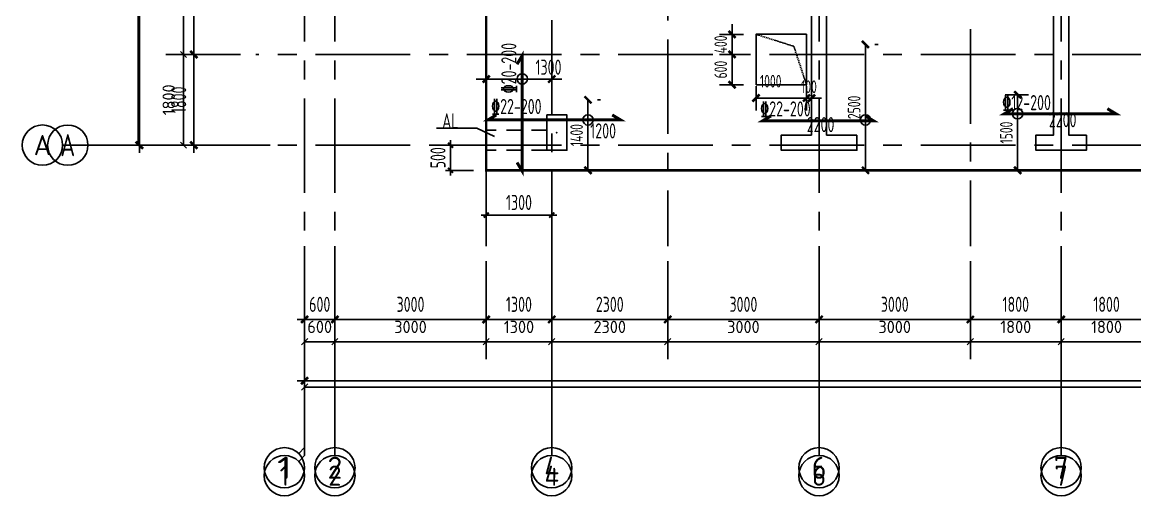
# Model space of a CAD drawing. Extents: x 627893 to 789462, y -407363 to 145317.
# Drawn here: x 668837 to 690894, y 109554 to 118953 of the extents above; entities that cross this region are included whole.
import ezdxf
from ezdxf.enums import TextEntityAlignment as Align

# ---------------------------------------------------------------- set-up
doc = ezdxf.new("R2010")
doc.units = 0
doc.header["$LTSCALE"] = 100
for name, pattern in [('3', [5, 3, -2]), ('CENTER', [2, 1.25, -0.25, 0.25, -0.25]), ('DASH', [0.35, 0.25, -0.1])]:
    doc.linetypes.add(name, pattern=pattern)
doc.layers.get('0').update_dxf_attribs({"linetype": 'CONTINUOUS'})
doc.layers.get('Defpoints').update_dxf_attribs({"linetype": 'CONTINUOUS'})
for name, color, linetype in [('1508', 2, 'CONTINUOUS'), ('451', 7, 'CONTINUOUS'), ('AXIS', 3, 'CONTINUOUS'), ('AXIS_TEXT', 7, 'CONTINUOUS'), ('DIM', 3, 'CONTINUOUS'), ('dim-wall', 7, 'CONTINUOUS'), ('JSK', 4, 'CONTINUOUS'), ('PAXIS', 253, 'CENTER'), ('PUB_DIM', 3, 'CONTINUOUS'), ('Z-TEXT', 2, 'CONTINUOUS'), ('板底钢筋', 24, 'CONTINUOUS'), ('柱', 2, 'CONTINUOUS'), ('梁虚线', 134, '3'), ('砼墙', 3, 'CONTINUOUS'), ('重心计算', 7, 'CONTINUOUS')]:
    doc.layers.add(name, color=color, linetype=linetype)
doc.styles.add('_TCH_AXIS', font='tssdeng.shx', dxfattribs={"width": 0.7, "bigfont": 'tssdchn.shx'})
doc.styles.add('CADReader_TextStyle', font='tssdeng.shx', dxfattribs={"height": 0.2, "bigfont": 'gbcbig.shx'})
doc.styles.add('COMPLEX', font='tssdeng.shx', dxfattribs={"width": 0.7, "bigfont": 'tssdchn.shx'})
doc.styles.add('dim_font', font='tssdeng.shx', dxfattribs={"width": 0.7, "bigfont": 'tssdchn.shx'})
doc.styles.get("Standard").update_dxf_attribs({"font": 'tssdeng.shx', "width": 0.7, "bigfont": 'tssdchn.shx'})
doc.styles.add('TSSD_Dimension', font='Tssdeng.shx', dxfattribs={"width": 0.7, "bigfont": 'tssdchn.shx'})
doc.dimstyles.new('DIMN', dxfattribs={"dimtxt": 300, "dimasz": 1, "dimexe": 250, "dimexo": 300, "dimgap": 150, "dimtad": 1, "dimdec": 0, "dimzin": 0, "dimdsep": 46, "dimtxsty": 'dim_font', "dimblk": '_DIMX', "dimcen": 0.09, "dimclrt": 7, "dimadec": 0, "dimazin": 0, "dimtfac": 1, "dimtdec": 0, "dimtix": 1, "dimtmove": 2, "dimatfit": 3, "dimldrblk": '_DIMX', "dimfxl": 250, "dimtolj": 1, "dimtzin": 0, "dimarcsym": 0})
doc.dimstyles.new('TSSD_100_100', dxfattribs={"dimtxt": 300, "dimasz": 100, "dimexe": 100, "dimexo": 250, "dimgap": 100, "dimtad": 1, "dimdec": 0, "dimzin": 0, "dimdsep": 46, "dimtxsty": 'TSSD_Dimension', "dimblk": 'ARCHTICK', "dimcen": 0, "dimdle": 100, "dimclrt": 7, "dimadec": 0, "dimazin": 0, "dimtfac": 1, "dimtdec": 0, "dimtix": 1, "dimtmove": 2, "dimatfit": 3, "dimfxl": 1, "dimtolj": 1, "dimtzin": 0, "dimarcsym": 0})
doc.dimstyles.new('TSSD_100_100$0', dxfattribs={"dimtxt": 300, "dimasz": 100, "dimexe": 250, "dimexo": 250, "dimgap": 100, "dimtad": 1, "dimdec": 0, "dimzin": 0, "dimdsep": 46, "dimtxsty": 'TSSD_Dimension', "dimblk": '_TSDBK', "dimblk1": '_TSDBK', "dimblk2": '_TSDBK', "dimsah": 1, "dimcen": 0, "dimclrt": 7, "dimadec": 0, "dimazin": 0, "dimtfac": 1, "dimtdec": 0, "dimtix": 1, "dimtmove": 2, "dimatfit": 3, "dimldrblk": '_TSDBK', "dimfxl": 1, "dimtolj": 1, "dimtzin": 0, "dimarcsym": 0})

# ---------------------------------------------------------------- blocks, each defined once
blk = doc.blocks.new('_TSDBK')
blk.add_line((-1, 0), (0, 0))
at = {"const_width": 0.5}
blk.add_lwpolyline([(-0.7, -0.7), (0.7, 0.7)], dxfattribs=at)
blk = doc.blocks.new('*D11')
at = {"layer": 'Defpoints', "color": 0}
for p in [(689039, 117513), (688572, 116013), (689039, 116013)]:
    blk.add_point(p, dxfattribs=at)
at = {"layer": 'dim-wall', "color": 0, "lineweight": -2}
for p, q in [((688789, 117513), (688322, 117513)), ((688572, 117413), (688572, 116113)), ((688789, 116013), (688322, 116013))]:
    blk.add_line(p, q, dxfattribs=at)
at = {"layer": 'dim-wall', "color": 0, "lineweight": -2, "xscale": 100, "yscale": 100, "zscale": 100}
for p, rotation in [((688572, 117513), 90), ((688572, 116013), 270)]:
    blk.add_blockref('_TSDBK', p, dxfattribs=dict(at, rotation=rotation))
at = {"layer": 'dim-wall', "color": 7, "insert": (688347, 116763), "char_height": 250, "attachment_point": 5, "rotation": 90, "style": 'TSSD_Dimension'}
blk.add_mtext('\\A1;1500', dxfattribs=at)
blk = doc.blocks.new('*D12')
at = {"layer": 'Defpoints', "color": 0}
for p in [(685491, 118513), (685555, 118513), (685491, 116013)]:
    blk.add_point(p, dxfattribs=at)
at = {"layer": 'dim-wall', "color": 0, "lineweight": -2}
for p, q in [((685741, 118513), (685805, 118513)), ((685555, 116113), (685555, 118413)), ((685741, 116013), (685805, 116013))]:
    blk.add_line(p, q, dxfattribs=at)
at = {"layer": 'dim-wall', "color": 0, "lineweight": -2, "xscale": 100, "yscale": 100, "zscale": 100}
for p, rotation in [((685555, 118513), 90), ((685555, 116013), 270)]:
    blk.add_blockref('_TSDBK', p, dxfattribs=dict(at, rotation=rotation))
at = {"layer": 'dim-wall', "color": 7, "insert": (685330, 117263), "char_height": 250, "attachment_point": 5, "rotation": 90, "style": 'TSSD_Dimension'}
blk.add_mtext('\\A1;2500', dxfattribs=at)
blk = doc.blocks.new('*D13')
at = {"layer": 'Defpoints', "color": 0}
for p in [(679989, 117413), (680053, 117413), (679989, 116013)]:
    blk.add_point(p, dxfattribs=at)
at = {"layer": 'dim-wall', "color": 0, "lineweight": -2}
for p, q in [((680239, 117413), (680303, 117413)), ((680053, 116113), (680053, 117313)), ((680239, 116013), (680303, 116013))]:
    blk.add_line(p, q, dxfattribs=at)
at = {"layer": 'dim-wall', "color": 0, "lineweight": -2, "xscale": 100, "yscale": 100, "zscale": 100}
for p, rotation in [((680053, 117413), 90), ((680053, 116013), 270)]:
    blk.add_blockref('_TSDBK', p, dxfattribs=dict(at, rotation=rotation))
at = {"layer": 'dim-wall', "color": 7, "insert": (679828, 116713), "char_height": 250, "attachment_point": 5, "rotation": 90, "style": 'TSSD_Dimension'}
blk.add_mtext('\\A1;1400', dxfattribs=at)
blk = doc.blocks.new('_ArchTick')
at = {"color": 0, "linetype": 'ByBlock', "const_width": 0.4}
blk.add_lwpolyline([(-0.5, -0.5), (0.5, 0.5)], dxfattribs=at)
blk = doc.blocks.new('*D36')
at = {"layer": 'Defpoints', "color": 0}
for p in [(678035, 116013), (679335, 116013), (679335, 115125)]:
    blk.add_point(p, dxfattribs=at)
at = {"layer": 'DIM', "color": 0, "lineweight": -2}
for p, q in [((678035, 115763), (678035, 115025)), ((679335, 115763), (679335, 115025)), ((677935, 115125), (679435, 115125))]:
    blk.add_line(p, q, dxfattribs=at)
at = {"layer": 'DIM', "color": 0, "lineweight": -2, "xscale": 100, "yscale": 100, "zscale": 100, "rotation": 180}
blk.add_blockref('_ArchTick', (678035, 115125), dxfattribs=at)
at = {"layer": 'DIM', "color": 0, "lineweight": -2, "xscale": 100, "yscale": 100, "zscale": 100}
blk.add_blockref('_ArchTick', (679335, 115125), dxfattribs=at)
at = {"layer": 'DIM', "color": 7, "insert": (678685, 115375), "char_height": 300, "attachment_point": 5, "style": 'TSSD_Dimension'}
blk.add_mtext('\\A1;1300', dxfattribs=at)
blk = doc.blocks.new('*D37')
at = {"layer": 'Defpoints', "color": 0}
for p in [(678035, 116513), (677329, 116013), (678035, 116013)]:
    blk.add_point(p, dxfattribs=at)
at = {"layer": 'DIM', "color": 0, "lineweight": -2}
for p, q in [((677785, 116513), (677229, 116513)), ((677329, 116513), (677329, 116613)), ((677329, 116513), (677329, 116013)), ((677785, 116013), (677229, 116013)), ((677329, 116013), (677329, 115913))]:
    blk.add_line(p, q, dxfattribs=at)
at = {"layer": 'DIM', "color": 0, "lineweight": -2, "xscale": 100, "yscale": 100, "zscale": 100}
for p, rotation in [((677329, 116513), 270), ((677329, 116013), 90)]:
    blk.add_blockref('_ArchTick', p, dxfattribs=dict(at, rotation=rotation))
at = {"layer": 'DIM', "color": 7, "insert": (677079, 116263), "char_height": 300, "attachment_point": 5, "rotation": 90, "style": 'TSSD_Dimension'}
blk.add_mtext('\\A1;500', dxfattribs=at)
blk = doc.blocks.new('*D43')
at = {"layer": 'Defpoints', "color": 0}
for p in [(684385, 117934), (684485, 117934), (684385, 117448)]:
    blk.add_point(p, dxfattribs=at)
at = {"layer": 'dim-wall', "color": 0, "lineweight": -2}
for p, q in [((684385, 117684), (684385, 117198)), ((684485, 117684), (684485, 117198)), ((684285, 117448), (684185, 117448)), ((684485, 117448), (684385, 117448)), ((684585, 117448), (684685, 117448))]:
    blk.add_line(p, q, dxfattribs=at)
at = {"layer": 'dim-wall', "color": 0, "lineweight": -2, "xscale": 100, "yscale": 100, "zscale": 100}
blk.add_blockref('_TSDBK', (684385, 117448), dxfattribs=at)
at = {"layer": 'dim-wall', "color": 0, "lineweight": -2, "xscale": 100, "yscale": 100, "zscale": 100, "rotation": 180}
blk.add_blockref('_TSDBK', (684485, 117448), dxfattribs=at)
at = {"layer": 'dim-wall', "color": 7, "insert": (684435, 117673), "char_height": 250, "attachment_point": 5, "style": 'TSSD_Dimension'}
blk.add_mtext('\\A1;100', dxfattribs=at)
blk = doc.blocks.new('*D44')
at = {"layer": 'Defpoints', "color": 0}
for p in [(683385, 117934), (684385, 117934), (683385, 117448)]:
    blk.add_point(p, dxfattribs=at)
at = {"layer": 'dim-wall', "color": 0, "lineweight": -2}
for p, q in [((683385, 117684), (683385, 117198)), ((684385, 117684), (684385, 117198)), ((684285, 117448), (683485, 117448))]:
    blk.add_line(p, q, dxfattribs=at)
at = {"layer": 'dim-wall', "color": 0, "lineweight": -2, "xscale": 100, "yscale": 100, "zscale": 100, "rotation": 180}
blk.add_blockref('_TSDBK', (683385, 117448), dxfattribs=at)
at = {"layer": 'dim-wall', "color": 0, "lineweight": -2, "xscale": 100, "yscale": 100, "zscale": 100}
blk.add_blockref('_TSDBK', (684385, 117448), dxfattribs=at)
at = {"layer": 'dim-wall', "color": 7, "insert": (683676, 117782), "char_height": 250, "attachment_point": 5, "style": 'TSSD_Dimension'}
blk.add_mtext('\\A1;1000', dxfattribs=at)
blk = doc.blocks.new('*D45')
at = {"layer": 'Defpoints', "color": 0}
for p in [(683385, 118712), (682910, 118313), (683385, 118313)]:
    blk.add_point(p, dxfattribs=at)
at = {"layer": 'dim-wall', "color": 0, "lineweight": -2}
for p, q in [((682910, 118812), (682910, 118912)), ((683135, 118712), (682660, 118712)), ((682910, 118712), (682910, 118313)), ((683135, 118313), (682660, 118313)), ((682910, 118213), (682910, 118113))]:
    blk.add_line(p, q, dxfattribs=at)
at = {"layer": 'dim-wall', "color": 0, "lineweight": -2, "xscale": 100, "yscale": 100, "zscale": 100}
for p, rotation in [((682910, 118712), 270), ((682910, 118313), 90)]:
    blk.add_blockref('_TSDBK', p, dxfattribs=dict(at, rotation=rotation))
at = {"layer": 'dim-wall', "color": 7, "insert": (682685, 118512), "char_height": 250, "attachment_point": 5, "rotation": 90, "style": 'TSSD_Dimension'}
blk.add_mtext('\\A1;400', dxfattribs=at)
blk = doc.blocks.new('*D83')
at = {"layer": 'Defpoints', "color": 0}
for p in [(678035, 117926), (679335, 117926), (679335, 117824)]:
    blk.add_point(p, dxfattribs=at)
at = {"layer": 'dim-wall', "color": 0, "lineweight": -2}
for p, q in [((677935, 117824), (677835, 117824)), ((678035, 117824), (679335, 117824)), ((679435, 117824), (679535, 117824)), ((678035, 117676), (678035, 117574)), ((679335, 117676), (679335, 117574))]:
    blk.add_line(p, q, dxfattribs=at)
at = {"layer": 'dim-wall', "color": 0, "lineweight": -2, "xscale": 100, "yscale": 100, "zscale": 100}
blk.add_blockref('_TSDBK', (678035, 117824), dxfattribs=at)
at = {"layer": 'dim-wall', "color": 0, "lineweight": -2, "xscale": 100, "yscale": 100, "zscale": 100, "rotation": 180}
blk.add_blockref('_TSDBK', (679335, 117824), dxfattribs=at)
at = {"layer": 'dim-wall', "color": 7, "insert": (679270, 118060), "char_height": 300, "attachment_point": 5, "style": 'TSSD_Dimension'}
blk.add_mtext('\\A1;1300', dxfattribs=at)
blk = doc.blocks.new('*D84')
at = {"layer": 'Defpoints', "color": 0}
for p in [(683385, 118313), (682910, 117712), (683385, 117712)]:
    blk.add_point(p, dxfattribs=at)
at = {"layer": 'dim-wall', "color": 0, "lineweight": -2}
for p, q in [((683135, 118313), (682660, 118313)), ((682910, 118213), (682910, 117812)), ((683135, 117712), (682660, 117712))]:
    blk.add_line(p, q, dxfattribs=at)
at = {"layer": 'dim-wall', "color": 0, "lineweight": -2, "xscale": 100, "yscale": 100, "zscale": 100}
for p, rotation in [((682910, 118313), 90), ((682910, 117712), 270)]:
    blk.add_blockref('_TSDBK', p, dxfattribs=dict(at, rotation=rotation))
at = {"layer": 'dim-wall', "color": 7, "insert": (682685, 118012), "char_height": 250, "attachment_point": 5, "rotation": 90, "style": 'TSSD_Dimension'}
blk.add_mtext('\\A1;600', dxfattribs=at)
blk = doc.blocks.new('_AXISO')
blk.add_circle((0, 0), 0.5)
at = {"layer": 'AXIS_TEXT', "style": 'COMPLEX', "width": 1.041667}
blk.add_attdef('A', text='', height=0.56, dxfattribs=at).set_placement((-0.25, -0.28), (0.25, -0.28), align=Align.FIT)
blk = doc.blocks.new('_DIMX')
blk.add_line((-150, 0), (150, 0))
at = {"const_width": 50}
blk.add_lwpolyline([(-70, -70), (70, 70)], dxfattribs=at)
blk = doc.blocks.new('*D1017')
at = {"layer": 'Defpoints', "color": 0}
for p in [(673467, 121613), (672239, 118313), (673467, 118313)]:
    blk.add_point(p, dxfattribs=at)
at = {"layer": 'PUB_DIM', "color": 0, "lineweight": -2}
for p, q in [((673167, 121613), (671989, 121613)), ((672239, 121612), (672239, 118314)), ((673167, 118313), (671989, 118313))]:
    blk.add_line(p, q, dxfattribs=at)
for p, rotation in [((672239, 121613), 90), ((672239, 118313), 270)]:
    blk.add_blockref('_DIMX', p, dxfattribs=dict(at, rotation=rotation))
at = {"layer": 'PUB_DIM', "color": 7, "insert": (671939, 119963), "char_height": 300, "attachment_point": 5, "rotation": 90, "style": 'dim_font'}
blk.add_mtext('\\A1;3300', dxfattribs=at)
blk = doc.blocks.new('*D1018')
at = {"layer": 'Defpoints', "color": 0}
for p in [(673467, 118313), (672239, 116513), (673467, 116513)]:
    blk.add_point(p, dxfattribs=at)
at = {"layer": 'PUB_DIM', "color": 0, "lineweight": -2}
for p, q in [((673167, 118313), (671989, 118313)), ((672239, 118312), (672239, 116514)), ((673167, 116513), (671989, 116513))]:
    blk.add_line(p, q, dxfattribs=at)
for p, rotation in [((672239, 118313), 90), ((672239, 116513), 270)]:
    blk.add_blockref('_DIMX', p, dxfattribs=dict(at, rotation=rotation))
at = {"layer": 'PUB_DIM', "color": 7, "insert": (671939, 117413), "char_height": 300, "attachment_point": 5, "rotation": 90, "style": 'dim_font'}
blk.add_mtext('\\A1;1800', dxfattribs=at)
blk = doc.blocks.new('*D1019')
at = {"layer": 'Defpoints', "color": 0}
for p in [(671161, 130813), (671161, 116513), (671161, 116513)]:
    blk.add_point(p, dxfattribs=at)
at = {"layer": 'PUB_DIM', "color": 0, "lineweight": -2}
for p, q in [((670861, 130813), (670911, 130813)), ((671161, 130812), (671161, 116514)), ((670861, 116513), (670911, 116513))]:
    blk.add_line(p, q, dxfattribs=at)
for p, rotation in [((671161, 130813), 90), ((671161, 116513), 270)]:
    blk.add_blockref('_DIMX', p, dxfattribs=dict(at, rotation=rotation))
at = {"layer": 'PUB_DIM', "color": 7, "insert": (670861, 123663), "char_height": 300, "attachment_point": 5, "rotation": 90, "style": 'dim_font'}
blk.add_mtext('\\A1;14300', dxfattribs=at)
blk = doc.blocks.new('*D1020')
at = {"layer": 'Defpoints', "color": 0}
for p in [(674435, 114511), (675035, 114511), (675035, 113054)]:
    blk.add_point(p, dxfattribs=at)
at = {"layer": 'PUB_DIM', "color": 0, "lineweight": -2}
for p, q in [((674435, 114211), (674435, 112804)), ((675035, 114211), (675035, 112804)), ((674434, 113054), (674433, 113054)), ((674435, 113054), (675035, 113054)), ((675036, 113054), (675037, 113054))]:
    blk.add_line(p, q, dxfattribs=at)
blk.add_blockref('_DIMX', (674435, 113054), dxfattribs=at)
at = {"layer": 'PUB_DIM', "color": 0, "lineweight": -2, "rotation": 180}
blk.add_blockref('_DIMX', (675035, 113054), dxfattribs=at)
at = {"layer": 'PUB_DIM', "color": 7, "insert": (674735, 113354), "char_height": 300, "attachment_point": 5, "style": 'dim_font'}
blk.add_mtext('\\A1;600', dxfattribs=at)

msp = doc.modelspace()

# ---------------------------------------------------------------- linework, layer by layer
at = {"layer": '1508', "const_width": 50}
msp.add_lwpolyline([(715734.5, 129412.5), (712034.5, 129412.5), (712034.5, 125162.5), (703284.5, 125162.5), (703284.5, 129212.5), (694784.5, 129212.5), (694784.5, 125162.5), (686034.5, 125162.5), (686034.5, 129412.5), (682334.5, 129412.5), (682334.5, 131312.5), (678734.5, 131312.5), (678734.5, 130512.5), (673934.5, 130512.5), (673934.5, 130512.5), (673934.5, 130512.5), (673934.5, 121112.5), (673934.5, 121112.5), (673934.5, 121112.5), (678034.5, 121112.5), (678034.5, 116012.5), (720034.5, 116012.5)], dxfattribs=at)
at = {"layer": '451'}
for centre in [(678751, 117826.8), (688571.7, 117136.9), (680053.4, 117012.9), (685554.9, 117012.9)]:
    msp.add_circle(centre, 102.2, dxfattribs=at)
at = {"layer": 'AXIS'}
for p, q in [((670139.7, 116512.9), (673466.9, 116512.9)), ((674434.5, 114510.6), (674434.5, 110510.6)), ((675034.5, 114510.6), (675034.5, 110510.6)), ((679334.5, 114510.6), (679334.5, 110510.6)), ((684634.5, 114510.6), (684634.5, 110510.6)), ((689434.5, 114510.6), (689434.5, 110510.6)), ((674434.5, 110510.6), (674317.4, 110393.4))]:
    msp.add_line(p, q, dxfattribs=at)
at = {"layer": 'AXIS', "linetype": 'Continuous'}
for points in [[(669636.9, 116513.8), (673636.9, 116513.8)], [(674317.4, 110237.3), (674434.6, 110354.5), (674434.6, 114354.5)], [(675034.6, 110354.5), (675034.6, 114354.5)], [(679334.6, 110354.5), (679334.6, 114354.5)], [(684634.6, 110354.5), (684634.6, 114354.5)], [(689434.6, 110354.5), (689434.6, 114354.5)]]:
    msp.add_lwpolyline(points, dxfattribs=at)
for centre in [(669236.9, 116513.8), (674034.5, 109954.5), (675034.5, 109954.5), (679334.5, 109954.5), (684634.5, 109954.5), (689434.5, 109954.5)]:
    msp.add_circle(centre, 400, dxfattribs=at)
at = {"layer": 'JSK'}
msp.add_lwpolyline([(683384.5, 117712.5), (684384.5, 117712.5), (684384.5, 118712.5), (683384.5, 118712.5)], close=True, dxfattribs=at)
at = {"layer": 'JSK', "linetype": 'DASH'}
msp.add_lwpolyline([(684384.5, 117712.5), (684134.8, 118474.5), (683384.5, 118712.5)], dxfattribs=at)
at = {"layer": 'PAXIS', "ltscale": 15}
for points in [[(674434.5, 132441.9), (674434.5, 114510.6)], [(675034.5, 132441.9), (675034.5, 114510.6)], [(684634.5, 132441.9), (684634.5, 114510.6)], [(689434.5, 132441.9), (689434.5, 114510.6)], [(687634.5, 130812.9), (687634.5, 114510.6)], [(678034.5, 124996.5), (678034.5, 114510.6)], [(679334.5, 124996.5), (679334.5, 114510.6)], [(681634.5, 121612.9), (681634.5, 114510.6)], [(724528.6, 118312.9), (673466.9, 118312.9)], [(724528.6, 116512.9), (673466.9, 116512.9)]]:
    msp.add_lwpolyline(points, dxfattribs=at)
at = {"layer": 'PUB_DIM', "linetype": 'Continuous'}
for points in [[(673753.3, 130812.5), (671134.6, 130812.5), (671134.6, 116512.5), (673753.3, 116512.5)], [(673636.9, 130812.5), (672034.6, 130812.5), (672034.6, 116512.5), (673636.9, 116512.5)], [(671684.6, 118312.5), (672384.6, 118312.5)], [(671972.7, 118374.4), (672096.4, 118250.6)], [(670784.6, 116512.5), (671484.6, 116512.5)], [(671072.7, 116574.4), (671196.4, 116450.6)], [(671684.6, 116512.5), (672384.6, 116512.5)], [(671972.7, 116574.4), (672096.4, 116450.6)], [(723634.6, 114354.5), (723634.6, 111712.5), (674434.6, 111712.5), (674434.6, 114354.5)], [(723634.6, 114354.5), (723634.6, 112612.5), (674434.6, 112612.5), (674434.6, 114354.5)], [(674434.6, 112262.5), (674434.6, 112962.5)], [(675034.6, 112262.5), (675034.6, 112962.5)], [(678034.6, 112262.5), (678034.6, 112962.5)], [(679334.6, 112262.5), (679334.6, 112962.5)], [(681634.6, 112262.5), (681634.6, 112962.5)], [(684634.6, 112262.5), (684634.6, 112962.5)], [(687634.6, 112262.5), (687634.6, 112962.5)], [(689434.6, 112262.5), (689434.6, 112962.5)], [(674372.7, 112550.6), (674496.4, 112674.4)], [(674972.7, 112550.6), (675096.4, 112674.4)], [(677972.7, 112550.6), (678096.4, 112674.4)], [(679272.7, 112550.6), (679396.4, 112674.4)], [(681572.7, 112550.6), (681696.4, 112674.4)], [(684572.7, 112550.6), (684696.4, 112674.4)], [(687572.7, 112550.6), (687696.4, 112674.4)], [(689372.7, 112550.6), (689496.4, 112674.4)], [(674434.6, 111362.5), (674434.6, 112062.5)], [(674372.7, 111650.6), (674496.4, 111774.4)]]:
    msp.add_lwpolyline(points, dxfattribs=at)
at = {"layer": 'Z-TEXT'}
for p, q in [((677852, 116847.8), (677051.6, 116847.8)), ((678202.5, 116683.5), (677852, 116847.8))]:
    msp.add_line(p, q, dxfattribs=at)
at = {"layer": '板底钢筋', "const_width": 60}
for points in [[(678646.7, 116168.8), (678746.7, 116002.1), (678746.7, 118284.4), (678646.7, 118117.7)], [(678235.7, 117112.7), (678069.1, 117012.7), (680700, 117012.7), (680533.4, 117112.7)], [(683679.8, 117093.3), (683513.1, 116993.3), (685717.3, 116993.3), (685550.6, 117093.3)], [(688479.8, 117237.2), (688313.1, 117137.2), (690517.3, 117137.2), (690350.6, 117237.2)]]:
    msp.add_lwpolyline(points, dxfattribs=at)
at = {"layer": '柱'}
msp.add_lwpolyline([(679234.5, 117112.5), (679234.5, 116412.5), (679634.5, 116412.5), (679634.5, 117112.5)], close=True, dxfattribs=at)
at = {"layer": '梁虚线'}
for p, q in [((679234.5, 116812.5), (678034.5, 116812.5)), ((679234.5, 116412.5), (678034.5, 116412.5))]:
    msp.add_line(p, q, dxfattribs=at)
at = {"layer": '砼墙'}
for points in [[(685384.5, 116712.5), (685384.5, 116412.5), (684484.5, 116412.5), (683884.5, 116412.5), (683884.5, 116712.5), (684484.5, 116712.5), (684484.5, 119612.5), (684784.5, 119612.5), (684784.5, 116712.5)], [(689934.5, 116712.5), (689934.5, 116412.5), (689284.5, 116412.5), (688934.5, 116412.5), (688934.5, 116712.5), (689284.5, 116712.5), (689284.5, 119612.5), (689584.5, 119612.5), (689584.5, 116712.5)]]:
    msp.add_lwpolyline(points, close=True, dxfattribs=at)
at = {"layer": '重心计算', "color": 5}
msp.add_point((679434.5, 116762.5), dxfattribs=at)
msp.add_point((679434.5, 116762.5), dxfattribs=at)

# ---------------------------------------------------------------- block references
at = {"layer": 'AXIS'}
ref = msp.add_blockref('_AXISO', (669739.7, 116512.9), dxfattribs=dict(at, xscale=800, yscale=800, zscale=800))
ref.add_attrib('A', 'A', dxfattribs={"layer": 'AXIS_TEXT', "height": 438.4, "style": '_TCH_AXIS', "width": 0.875}).set_placement((669593.6, 116293.7), (669885.9, 116293.7), align=Align.FIT)
ref = msp.add_blockref('_AXISO', (674034.5, 110110.6), dxfattribs=dict(at, xscale=800, yscale=800, zscale=800))
ref.add_attrib('A', '1', dxfattribs={"layer": 'AXIS_TEXT', "height": 438.4, "style": '_TCH_AXIS', "width": 2.8}).set_placement((673888.4, 109891.4), (674180.7, 109891.4), align=Align.FIT)
ref = msp.add_blockref('_AXISO', (675034.5, 110110.6), dxfattribs=dict(at, xscale=800, yscale=800, zscale=800))
ref.add_attrib('A', '2', dxfattribs={"layer": 'AXIS_TEXT', "height": 438.4, "style": '_TCH_AXIS'}).set_placement((674888.4, 109891.4), (675180.7, 109891.4), align=Align.FIT)
ref = msp.add_blockref('_AXISO', (679334.5, 110110.6), dxfattribs=dict(at, xscale=800, yscale=800, zscale=800))
ref.add_attrib('A', '4', dxfattribs={"layer": 'AXIS_TEXT', "height": 438.4, "style": '_TCH_AXIS', "width": 0.933333}).set_placement((679188.4, 109891.4), (679480.7, 109891.4), align=Align.FIT)
ref = msp.add_blockref('_AXISO', (684634.5, 110110.6), dxfattribs=dict(at, xscale=800, yscale=800, zscale=800))
ref.add_attrib('A', '6', dxfattribs={"layer": 'AXIS_TEXT', "height": 438.4, "style": '_TCH_AXIS', "width": 1.076923}).set_placement((684488.4, 109891.4), (684780.7, 109891.4), align=Align.FIT)
ref = msp.add_blockref('_AXISO', (689434.5, 110110.6), dxfattribs=dict(at, xscale=800, yscale=800, zscale=800))
ref.add_attrib('A', '7', dxfattribs={"layer": 'AXIS_TEXT', "height": 438.4, "style": '_TCH_AXIS'}).set_placement((689288.4, 109891.4), (689580.7, 109891.4), align=Align.FIT)

# ---------------------------------------------------------------- texts
at = {"layer": 'AXIS', "color": 7, "style": 'CADReader_TextStyle'}
for s, p in [('A', (669236.9, 116513.8)), ('1', (674034.5, 109954.5)), ('2', (675034.5, 109954.5)), ('4', (679334.5, 109954.5)), ('6', (684634.5, 109954.5)), ('7', (689434.5, 109954.5))]:
    msp.add_text(s, height=400, dxfattribs=at).set_placement(p, align=Align.MIDDLE)
at = {"layer": 'PUB_DIM', "color": 7, "style": 'CADReader_TextStyle'}
for s, rotation, p in [('1800', 90, (671740.5, 117412.5)), ('600', 360.00001, (674734.5, 112906.5)), ('3000', 360.00001, (676534.5, 112906.5)), ('1300', 360.00001, (678684.5, 112906.5)), ('2300', 360.00001, (680484.5, 112906.5)), ('3000', 360.00001, (683134.5, 112906.5)), ('3000', 360.00001, (686134.5, 112906.5)), ('1800', 360.00001, (688534.5, 112906.5)), ('1800', 360.00001, (690334.5, 112906.5))]:
    msp.add_text(s, height=245, rotation=rotation, dxfattribs=at).set_placement(p, align=Align.MIDDLE)
at = {"layer": 'Z-TEXT', "width": 0.7}
msp.add_text('%%13220-200', height=300, rotation=90, dxfattribs=at).set_placement((678634, 117540.1))
for s, p in [('%%13222-200', (678131.8, 117130.1)), ('%%13222-200', (683466.8, 117082.5)), ('%%13212-200', (688266.8, 117207.2)), ('AL', (677163, 116845.3)), ('2200', (689190.4, 116868.3)), ('1200', (680097.6, 116646)), ('2200', (684390.4, 116771.2))]:
    msp.add_text(s, height=300, dxfattribs=at).set_placement(p)

# ---------------------------------------------------------------- dimensions: what is measured, and where the dimension line sits
at = {"layer": 'DIM'}
dim = msp.add_linear_dim(base=(677328.5, 116012.5), p1=(678034.5, 116512.5), p2=(678034.5, 116012.5), angle=90, dimstyle='TSSD_100_100', dxfattribs=at)
dim.commit()
dim.dimension.update_dxf_attribs({"geometry": '*D37', "text_midpoint": (677078.5, 116262.5)})
dim = msp.add_linear_dim(base=(679334.5, 115125.4), p1=(678034.5, 116012.5), p2=(679334.5, 116012.5), dimstyle='TSSD_100_100', dxfattribs=at)
dim.commit()
dim.dimension.update_dxf_attribs({"geometry": '*D36', "text_midpoint": (678684.5, 115375.4)})
at = {"layer": 'dim-wall'}
for base, p1, p2, angle, picture, middle in [((682909.5, 118312.5), (683384.5, 118712.5), (683384.5, 118312.5), 90, '*D45', (682684.5, 118512.5)), ((685554.9, 118512.5), (685490.5, 116012.5), (685490.5, 118512.5), 270, '*D12', (685329.9, 117262.5)), ((682909.5, 117712.5), (683384.5, 118312.5), (683384.5, 117712.5), 90, '*D84', (682684.5, 118012.5)), ((688571.7, 116012.5), (689039.1, 117512.5), (689039.1, 116012.5), 90, '*D11', (688346.7, 116762.5)), ((680053.4, 117412.5), (679989.1, 116012.5), (679989.1, 117412.5), 270, '*D13', (679828.4, 116712.5))]:
    dim = msp.add_linear_dim(base=base, p1=p1, p2=p2, angle=angle, dimstyle='TSSD_100_100$0', override={"dimtxt": 250}, dxfattribs=at)
    dim.commit()
    dim.dimension.update_dxf_attribs({"geometry": picture, "text_midpoint": middle})
dim = msp.add_linear_dim(base=(679334.5, 117824.4), p1=(678034.5, 117925.5), p2=(679334.5, 117925.5), angle=180, dimstyle='TSSD_100_100$0', dxfattribs=at)
dim.commit()
dim.dimension.update_dxf_attribs({"geometry": '*D83', "text_midpoint": (679269.6, 118060.4), "dimtype": 160})
dim = msp.add_linear_dim(base=(683384.5, 117448.4), p1=(684384.5, 117934.4), p2=(683384.5, 117934.4), dimstyle='TSSD_100_100$0', override={"dimtxt": 250}, dxfattribs=at)
dim.commit()
dim.dimension.update_dxf_attribs({"geometry": '*D44', "text_midpoint": (683676.1, 117782.1), "dimtype": 160})
dim = msp.add_linear_dim(base=(684384.5, 117448.4), p1=(684484.5, 117934.4), p2=(684384.5, 117934.4), dimstyle='TSSD_100_100$0', override={"dimtxt": 250}, dxfattribs=at)
dim.commit()
dim.dimension.update_dxf_attribs({"geometry": '*D43', "text_midpoint": (684434.5, 117673.4)})
at = {"layer": 'PUB_DIM'}
for p1, p2, distance, picture, middle in [((671161.4, 130812.9), (671161.4, 116512.9), -0.1, '*D1019', (670861.3, 123662.9)), ((673466.9, 121612.9), (673466.9, 118312.9), -1227.4, '*D1017', (671939.4, 119962.9)), ((673466.9, 118312.9), (673466.9, 116512.9), -1227.4, '*D1018', (671939.4, 117412.9)), ((674434.5, 114510.6), (675034.5, 114510.6), -1456.7, '*D1020', (674734.5, 113353.9))]:
    dim = msp.add_aligned_dim(p1=p1, p2=p2, distance=distance, dimstyle='DIMN', dxfattribs=at)
    dim.commit()
    dim.dimension.update_dxf_attribs({"geometry": picture, "text_midpoint": middle})
for p1, p2, distance in [((675034.5, 114510.6), (678034.5, 114510.6), -1456.7), ((678034.5, 114510.6), (679334.5, 114510.6), -1456.7), ((679334.5, 114510.5), (681634.5, 114510.6), -1456.6), ((681634.5, 114510.5), (684634.5, 114510.6), -1456.5), ((684634.5, 114510.5), (687634.5, 114510.6), -1456.4), ((687634.5, 114510.6), (689434.5, 114510.6), -1456.4), ((689434.5, 114510.6), (691234.5, 114510.6), -1456.4), ((674434.7, 111835.7), (723634.5, 111835.7), -0.1)]:
    msp.add_aligned_dim(p1=p1, p2=p2, distance=distance, dimstyle='DIMN', dxfattribs=at).render()

doc.saveas('drawing.dxf')
